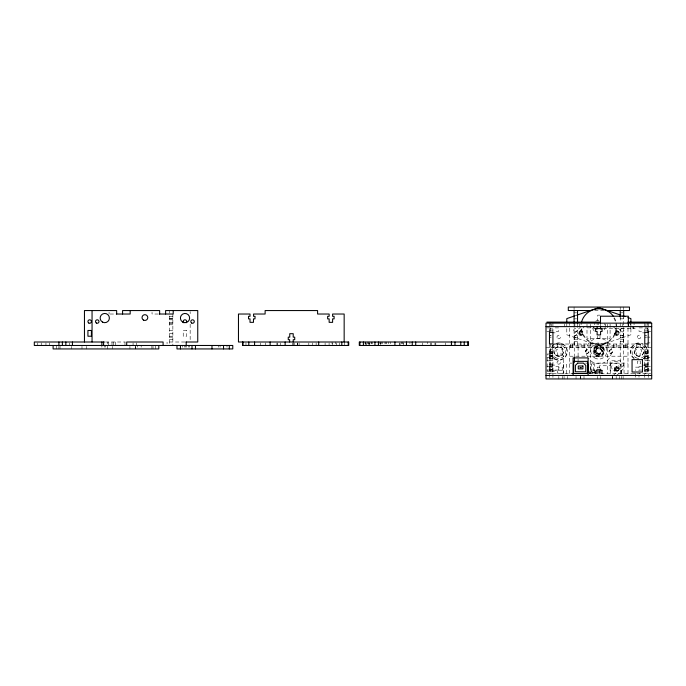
<?xml version="1.0" encoding="UTF-8"?>
<svg xmlns="http://www.w3.org/2000/svg" width="686" height="686" viewBox="0 0 686 686"><rect width="100%" height="100%" fill="white"/><g stroke="black" fill="none" stroke-linecap="round" stroke-linejoin="round"><path stroke-width="0.51" stroke-dasharray="3.43 2.57" d="M550.352 349.294L550.352 353.779M647.344 353.779L647.344 349.294M594.23 348.557L598.689 345.795L630.906 334.785L630.906 323.663M603.474 346.953L603.406 353.676L598.852 356.308L594.29 353.676L594.23 346.953M580.948 326.613L574.422 333.139L574.422 356.926M574.422 336.603L584.412 326.613M613.293 375.474L623.282 365.484M616.757 375.474L623.282 368.948L623.282 333.139L617.477 327.333M595.225 349.851L594.762 349.851M602.951 350.838L603.045 350.52M594.659 310.526L604.152 310.526M574.071 312.833L576.669 312.833M620.221 312.833L622.819 312.833M110.103 314.025L115.299 314.025M158.303 314.025L152.035 314.025L152.035 312.293M600.01 315.148L597.695 315.148L597.695 320.345M574.071 315.38L576.669 315.38M169.399 316.332L172.863 316.332M169.399 318.295L172.863 318.295M169.399 318.879L172.863 318.879M574.071 318.844L576.669 318.844M620.221 318.844L623.685 318.844M169.399 319.805L172.863 319.805M169.399 322.343L172.863 322.343M169.399 323.269L172.863 323.269M169.399 324.77L172.863 324.77M546.888 327.882L552.667 327.882M555.206 327.882L558.67 327.882L558.67 331.347L555.206 331.347L555.206 332.847L552.667 332.847M587.302 327.857L594.573 327.857M642.49 327.882L639.026 327.882L639.026 331.347L642.49 331.347L642.49 332.847L645.037 332.847M645.037 327.882L650.808 327.882M603.217 328.577L635.21 328.577M549.469 328.92L552.933 328.92M644.771 328.92L648.236 328.92M169.399 330.455L172.863 330.455M549.469 330.884L552.933 330.884M644.771 330.884L648.236 330.884M546.888 331.347L550.352 331.347M647.344 331.347L650.808 331.347M169.399 333.688L172.863 333.688M574.071 335.711L577.535 335.711M620.221 335.711L623.685 335.711M549.469 335.848L551.201 335.848A1.672 1.672 0 0 1 550.361 335.565M644.771 335.848L646.504 335.848A1.732 1.732 0 0 1 645.637 335.617M169.399 336.226L172.863 336.226M169.399 337.152L172.863 337.152M647.344 337.118L649.942 337.118M574.071 337.255L577.535 337.255M620.221 337.255L623.685 337.255M549.469 337.349L551.201 337.349M644.771 337.349L646.504 337.349M574.071 339.176L577.535 339.176M620.221 339.176L623.685 339.176M169.399 339.699L172.863 339.699M574.071 341.714L577.535 341.714M620.221 341.714L623.685 341.714M105.464 342.005L125.212 342.005M184.911 342.005L167.058 342.005L167.058 343.737M647.344 342.897L649.942 342.897M553.473 344.029L643.159 344.029M569.697 345.795L627.999 345.795M569.697 346.953L627.999 346.953M546.005 347.493L651.7 347.493M549.469 349.8L552.933 349.8M644.771 349.8L648.236 349.8M549.469 351.764L552.933 351.764M644.771 351.764L648.236 351.764M595.268 352.27L594.796 351.969L595.337 352.141M549.469 352.347L552.933 352.347M644.771 352.347L648.236 352.347M549.469 353.264L552.933 353.264M644.771 353.264L648.236 353.264M549.469 354.036L547.154 354.036L547.154 371.366L549.469 371.366M549.469 355.194L563.326 355.194L563.326 370.208L549.469 370.208M549.469 355.811L552.933 355.811M644.771 355.811L648.236 355.811M569.697 356.197L627.999 356.197M549.469 356.737L552.933 356.737M644.771 356.737L648.236 356.737M546.888 357.346L550.352 357.346M647.344 357.346L649.942 357.346M549.469 358.238L552.933 358.238M644.771 358.238L648.236 358.238M549.469 358.958L552.933 358.958M644.771 358.958L648.236 358.958M549.469 360.459L552.933 360.459M644.771 360.459L648.236 360.459M546.888 360.819L550.352 360.819M647.344 360.819L649.942 360.819M569.697 363.126L571.815 363.126M585.467 363.091L627.999 363.126M549.469 363.923L552.933 363.923M644.771 363.923L648.236 363.923M549.469 364.729L552.933 364.729M644.771 364.729L648.236 364.729M642.49 365.089L645.037 365.089L645.037 366.59L650.808 366.59M549.469 365.424L552.933 365.424M644.771 365.424L648.236 365.424M549.469 366.23L552.933 366.23M644.771 366.23L648.236 366.23M546.888 366.59L552.667 366.59L552.667 365.089L555.206 365.089L555.206 366.59L558.67 366.59L558.67 370.054L555.206 370.054L555.206 371.555L552.667 371.555L552.667 370.054L546.888 370.054M641.624 366.59L639.026 366.59L638.992 370.62M549.469 367.156L552.933 367.156M638.992 367.156L635.528 367.156L635.528 370.62M644.771 367.156L648.236 367.156M549.469 369.694L552.933 369.694M644.771 369.694L648.236 369.694M639.026 370.054L641.624 370.054M650.808 370.054L645.037 370.054L645.037 371.555M549.469 370.62L552.933 370.62M602.257 370.62L600.756 370.62L600.756 367.156L597.292 367.156L597.292 370.62L595.791 370.62L595.791 373.167L597.172 373.167M644.771 370.62L648.236 370.62M549.469 371.203L552.933 371.203M589.034 371.203L595.962 371.203L595.962 373.51M644.771 371.203L648.236 371.203M595.388 372.352L589.265 372.352L589.265 373.51M549.469 373.167L552.933 373.167M558.704 373.167L557.324 373.167L557.324 370.62L558.824 370.62L558.824 367.156L562.288 367.156L562.288 370.62L563.789 370.62L563.789 373.167L562.288 373.167L562.288 375.474M600.756 373.167L602.257 373.167M634.027 373.167L635.416 373.167L635.416 375.474M638.992 373.167L640.492 373.167M644.771 373.167L648.236 373.167M546.888 373.518L572.656 373.51M588.725 373.518L650.808 373.518M602.943 351.798L602.257 351.566L602.925 351.241C601.691 350.769 603.757 351.944 602.257 351.901M594.882 351.155L595.337 351.532L594.762 351.078L595.337 351.078M613.293 326.613L623.282 336.603M603.474 348.557L599.007 345.795L566.79 334.785L566.79 327.711M648.236 323.14L648.236 332.384M648.236 344.029L648.236 378.938M647.344 322.103L647.344 331.115M647.344 343.96L647.344 373.518M645.92 324.006L645.92 326.613M644.771 323.14L644.771 332.384M644.771 344.029L644.771 378.938M640.149 344.029L640.149 349.8L641.65 349.8L641.65 352.347L640.149 352.347L640.149 355.811L636.685 355.811L636.685 352.347L635.185 352.347L635.185 349.8L636.685 349.8L636.685 344.029M638.992 375.474L638.992 377.206M635.528 375.474L635.528 377.206M634.053 323.14L634.053 324.872M633.881 326.613L633.881 328.577M633.358 326.613L633.358 328.577M632.2 326.613L632.2 328.577M630.76 326.613L630.76 328.577M630.588 323.14L630.588 324.872M628.599 324.006L628.599 326.613M628.333 324.006L628.333 326.613M627.999 322.103L627.999 373.518M627.15 344.029L627.15 347.493M625.135 344.029L625.135 347.493M624.037 373.51L624.037 364.266L621.147 364.266L621.147 373.51M623.685 307.062L623.685 309.66M623.685 315.38L623.685 347.493M623.12 376.34L623.12 378.938M622.819 324.006L622.819 326.613M621.722 373.51L621.722 368.313L614.793 368.313L614.793 373.51M621.662 376.34L621.662 378.938M620.564 373.51L620.564 360.802L610.171 360.802L610.171 373.51M620.221 307.062L620.221 309.66M620.221 316.76L620.221 363.091M619.63 376.34L619.63 378.938M616.757 344.029L616.757 347.493M616.191 376.34L616.191 378.938M613.576 344.029L613.576 347.493M612.701 376.34L612.701 378.938M612.306 376.34L612.306 378.938M610.746 373.51L610.746 365.767L599.427 365.767L599.375 375.474M610.094 324.126L610.094 338.292L586.993 338.292L586.993 322.103M607.367 324.246L607.367 373.518M605.489 324.006L605.489 326.613M602.317 373.544L602.317 369.694L595.388 369.694L595.388 373.544M601.759 369.694L601.759 375.474M600.893 369.694L600.893 375.474M600.756 376.34L600.756 378.938M600.584 323.14L600.499 326.613M600.01 336.149L600.01 338.249M600.018 369.694L600.018 375.474M599.161 369.694L599.161 375.474M598.243 323.14L598.243 324.872M598.209 369.694L598.209 375.474M597.695 336.174L597.695 338.249M597.643 369.694L597.643 375.474M597.292 376.34L597.292 378.938M597.12 323.14L597.12 324.872M596.477 369.694L596.477 375.474M595.337 351.747L594.762 351.669M594.779 323.14L594.779 324.872M594.805 372.352L594.805 373.51M594.402 372.352L594.402 364.266L593.596 364.266L593.596 372.352M594.23 371.203L594.23 370.046L590.766 370.046L590.766 371.203M593.622 326.613L593.622 328.577M593.193 372.352L593.193 373.51M592.61 372.352L592.61 373.51M592.035 372.352L592.035 373.51M591.632 372.352L591.632 364.266L590.826 364.266L590.826 372.352M590.414 372.352L590.414 373.51M590.337 324.246L590.337 373.518M589.84 372.352L589.84 373.51M584.12 344.029L584.12 347.493M584 376.34L584 378.938M581.119 344.029L581.119 347.493M581.188 368.708L580.948 367.396L580.699 368.708M580.656 376.34L580.656 378.938M580.51 376.34L580.51 378.938M579.241 324.006L579.241 326.613M578.092 346.919L578.092 362.079M577.535 324.041L577.535 347.493M576.034 376.34L576.034 378.938M574.877 324.006L574.877 326.613M574.071 307.062L574.071 309.66M574.071 324.041L574.071 347.493M572.664 344.029L572.664 347.493M570.606 344.029L570.606 347.493M569.697 322.103L569.697 373.518M567.554 376.34L567.554 378.938M566.79 323.663L566.79 326.699M566.619 373.51L566.619 364.266L563.729 364.266L563.729 373.51M564.484 324.006L564.484 326.613M564.072 376.34L564.072 378.938M562.288 376.34L562.288 378.938M561.114 344.029L561.114 349.809L562.614 349.809L562.52 352.347L561.019 352.347L561.019 355.811L557.555 355.811L557.555 352.347L556.054 352.347L556.054 349.8L557.555 349.8L557.555 347.493M558.824 376.34L558.824 378.938M557.649 344.029L557.649 347.493M552.933 323.14L552.933 332.384M552.933 344.029L552.933 378.938M551.776 324.006L551.776 326.613M550.352 322.103L550.352 331.115M550.352 343.96L550.352 373.518M549.469 323.14L549.469 331.424M549.469 344.029L549.469 378.938M445.403 342.871L445.403 345.47M435.799 342.871L435.799 345.47M434.984 342.871L434.984 345.47M431.331 342.871L431.331 345.47M430.516 342.871L430.516 345.47M427.55 342.005L427.55 343.737M422.302 342.871L422.302 345.47M409.945 342.005L409.945 343.737M403.582 342.871L403.582 345.47M403.008 342.005L403.008 343.737M402.142 342.005L402.142 343.737M401.507 342.005L401.507 343.737M400.067 342.871L400.067 345.47M399.252 342.871L399.252 345.47M390.728 342.005L390.728 343.737M388.422 342.005L388.422 343.737M386.458 342.005L386.458 343.737M385.884 342.005L385.884 343.737M384.957 342.005L384.957 343.737M382.411 342.005L382.411 343.737M381.493 342.005L381.493 343.737M380.481 342.871L380.481 345.47M380.155 342.005L380.155 343.737M379.984 342.005L379.984 343.737M372.627 342.005L372.627 343.737M371.701 342.005L371.701 343.737M371.066 342.005L371.066 343.737M369.677 342.871L369.677 345.47M369.162 342.005L369.162 343.737M368.871 342.871L368.931 345.47M368.236 342.005L368.245 343.737M367.602 342.005L367.602 343.737M366.273 342.871L366.333 345.47M365.698 342.005L365.698 343.737M365.466 342.871L365.518 345.47M365.063 342.005L365.063 343.737M344.741 342.005L344.741 345.47M339.484 342.871L339.484 345.47M336.655 342.871L336.655 345.47M335.497 342.005L335.497 343.737M332.607 342.871L332.607 345.47M332.033 342.005L332.033 343.737M329.091 342.871L329.091 345.47M325.104 342.871L325.104 345.47M316.135 342.871L316.135 345.47M312.696 342.871L312.696 345.47M308.811 342.871L308.811 345.47M299.113 342.871L299.113 345.47M297.613 342.871L297.613 345.47M297.261 342.871L297.261 345.47M294.148 342.871L294.148 345.47M293.797 342.871L293.797 345.47M292.648 342.871L292.648 345.47M280.505 342.871L280.505 345.47M277.161 342.871L277.161 345.47M277.015 342.871L277.015 345.47M265.611 342.871L265.611 345.47M260.577 342.871L260.577 345.47M245.974 342.871L245.974 345.47M227.006 345.47L227.006 347.202M220.069 345.47L220.069 347.202M218.568 345.47L218.568 347.202M190.159 311.607L190.159 313.708M190.159 324.186L190.159 339.913M189.688 345.47L189.688 347.202M188.77 345.47L188.77 347.202M186.223 345.47L186.223 347.202M185.297 345.47L185.297 347.202M184.723 345.47L184.723 347.202M182.759 345.47L182.759 347.202M172.863 314.025L172.863 345.47M169.399 310.561L169.399 313.159M169.399 315.946L169.399 345.47M155.345 345.47L155.345 348.934M153.029 346.336L153.029 348.934M151.88 345.47L151.88 348.934M141.162 345.47L141.162 347.202M137.697 345.47L137.697 347.202M136.531 342.871L136.531 345.47M135.708 346.336L135.708 348.934M135.442 346.336L135.442 348.934M133.067 342.871L133.067 345.47M129.928 346.336L129.928 348.934M124.981 342.005L124.981 345.47M115.454 342.005L115.454 345.47M113.43 342.005L113.43 345.47M112.598 346.336L112.598 348.934M111.99 342.005L111.99 345.47M109.065 312.293L109.065 314.025M108.517 342.005L108.517 345.47M107.599 345.47L107.599 348.934M107.565 342.005L107.565 343.737M105.352 345.47L105.352 347.202M104.229 345.47L104.229 347.202M101.888 345.47L101.888 347.202M86.35 346.336L86.35 348.934M81.986 346.336L81.986 348.934M71.593 346.336L71.593 348.934M69.415 342.871L69.415 345.47M60.042 345.47L60.042 348.934M58.885 346.336L58.885 348.934M56.578 345.47L56.578 348.934M49.409 342.871L49.409 345.47M45.945 342.871L45.945 345.47M41.229 342.871L41.229 345.47M37.764 342.871L37.764 345.47M587.842 357.397A12.708 12.708 0 0 1 598.578 338.335A12.708 12.708 0 0 1 610.12 356.909A12.708 12.708 0 0 1 588.279 358.101M639.841 361.007A1.732 1.732 0 0 1 640.304 363.623A1.732 1.732 0 0 1 637.646 363.623A1.732 1.732 0 0 1 638.109 361.007M645.106 345.41A8.661 8.661 0 0 1 643.305 359.035M634.01 358.632A8.661 8.661 0 0 1 631.669 346.876A8.661 8.661 0 0 1 643.305 344.029M644.814 345.693A8.258 8.258 0 0 1 643.108 358.684M634.241 358.298A8.258 8.258 0 0 1 632.012 347.099A8.258 8.258 0 0 1 643.108 344.381M610.171 365.424A5.359 5.359 0 0 1 620.564 365.424M616.157 327.599A17.33 17.33 0 0 1 598.398 344.02A17.33 17.33 0 0 1 581.522 326.699M613.859 318.038A17.33 17.33 0 0 1 616.182 326.699M605.206 326.699A6.354 6.354 0 0 1 604.349 329.88M594.359 331.192A6.354 6.354 0 0 1 592.498 326.699M595.671 321.194A6.354 6.354 0 0 1 600.499 320.559M604.349 323.526A6.354 6.354 0 0 1 604.983 325.053M614.356 317.747A17.905 17.905 0 0 1 603.483 343.995A17.905 17.905 0 0 1 580.948 326.699M581.042 324.83A17.905 17.905 0 0 1 581.557 322.068M594.753 350.778L595.337 350.795L594.813 350.778M595.337 350.349L594.891 350.152L595.277 350.349M602.48 350.906L602.634 350.495L602.48 350.906M579.276 332.684C581.634 340.213 585.081 327.351 579.276 332.684M579.43 332.89L579.43 333.379L580.699 333.379L580.948 334.682L581.188 333.379L582.491 333.139L581.188 332.89L580.948 331.587L580.699 332.89L579.43 332.89M615.085 332.684C617.443 340.213 620.89 327.351 615.085 332.684M615.239 332.89L615.239 333.379L616.517 333.379L616.757 334.682L616.997 333.379L618.3 333.139L616.997 332.89L616.757 331.587L616.517 332.89L615.239 332.89M615.085 368.502C617.443 376.022 620.89 363.16 615.085 368.502M615.239 368.708L615.239 369.188L616.517 369.188L616.757 370.491L616.997 369.188L618.3 368.948L616.997 368.708L616.757 367.396L616.517 368.708L615.239 368.708M580.082 367.447L579.721 367.722A1.732 1.732 0 0 1 581.394 367.276L580.082 367.447M186.695 330.455L183.231 330.455L183.231 336.226L186.695 336.226L186.695 330.455M550.335 369.462A1.732 1.732 0 0 0 552.933 367.962A1.732 1.732 0 0 0 550.335 366.461A1.732 1.732 0 0 0 550.335 369.462M645.637 369.462A1.732 1.732 0 0 0 648.236 367.962A1.732 1.732 0 0 0 645.637 366.461A1.732 1.732 0 0 0 645.637 369.462M579.79 335.137A2.307 2.307 0 0 0 583.254 333.139A2.307 2.307 0 0 0 579.79 331.132A2.307 2.307 0 0 0 579.79 335.137M615.599 335.137A2.307 2.307 0 0 0 619.064 333.139A2.307 2.307 0 0 0 615.599 331.132A2.307 2.307 0 0 0 615.599 335.137M615.642 370.877A2.23 2.23 0 0 0 618.986 368.948A2.23 2.23 0 0 0 615.642 367.01A2.23 2.23 0 0 0 615.642 370.877M597.403 353.539A2.89 2.89 0 0 0 601.742 351.043A2.89 2.89 0 0 0 597.403 348.539A2.89 2.89 0 0 0 597.403 353.539M596.537 355.039A4.622 4.622 0 0 0 603.474 351.043A4.622 4.622 0 0 0 596.537 347.039A4.622 4.622 0 0 0 596.537 355.039M597.266 353.796A3.173 3.173 0 0 0 602.025 351.043A3.173 3.173 0 0 0 597.266 348.291A3.173 3.173 0 0 0 597.266 353.796M595.962 356.043A5.78 5.78 0 0 0 604.623 351.043A5.78 5.78 0 0 0 595.962 346.036A5.78 5.78 0 0 0 595.962 356.043M615.891 370.449A1.732 1.732 0 0 0 618.489 368.948A1.732 1.732 0 0 0 615.891 367.447A1.732 1.732 0 0 0 615.891 370.449M615.891 334.639A1.732 1.732 0 0 0 618.489 333.139A1.732 1.732 0 0 0 615.891 331.638A1.732 1.732 0 0 0 615.891 334.639M580.082 334.639A1.732 1.732 0 0 0 582.68 333.139A1.732 1.732 0 0 0 580.082 331.638A1.732 1.732 0 0 0 580.082 334.639M596.254 355.545A5.196 5.196 0 0 0 604.049 351.043A5.196 5.196 0 0 0 596.254 346.541A5.196 5.196 0 0 0 596.254 355.545M597.695 353.041A2.307 2.307 0 0 0 601.159 351.043A2.307 2.307 0 0 0 597.695 349.037A2.307 2.307 0 0 0 597.695 353.041M594.419 357.809A8.086 8.086 0 0 0 606.921 351.498A8.086 8.086 0 0 0 595.208 343.823A8.086 8.086 0 0 0 594.419 357.809M557.855 338.592A1.732 1.732 0 0 0 560.453 337.092A1.732 1.732 0 0 0 557.855 335.591A1.732 1.732 0 0 0 557.855 338.592M557.889 363.957A1.672 1.672 0 0 0 560.402 362.508A1.672 1.672 0 0 0 557.889 361.059A1.672 1.672 0 0 0 557.889 363.957M556.295 355.734A4.853 4.853 0 0 0 563.575 351.532A4.853 4.853 0 0 0 556.295 347.33A4.853 4.853 0 0 0 556.295 355.734M638.109 338.592A1.732 1.732 0 0 0 640.707 337.092A1.732 1.732 0 0 0 638.109 335.591A1.732 1.732 0 0 0 638.109 338.592M636.548 355.734A4.853 4.853 0 0 0 643.828 351.532A4.853 4.853 0 0 0 636.548 347.33A4.853 4.853 0 0 0 636.548 355.734M621.362 331.69A1.732 1.732 0 0 0 623.96 330.189A1.732 1.732 0 0 0 621.362 328.688A1.732 1.732 0 0 0 621.362 331.69M574.611 331.69A1.732 1.732 0 0 0 577.209 330.189A1.732 1.732 0 0 0 574.611 328.688A1.732 1.732 0 0 0 574.611 331.69M636.668 355.537A4.622 4.622 0 0 0 643.597 351.532A4.622 4.622 0 0 0 636.668 347.528A4.622 4.622 0 0 0 636.668 355.537M554.391 359.035A8.661 8.661 0 0 0 567.391 351.532A8.661 8.661 0 0 0 554.391 344.029A8.661 8.661 0 0 0 554.391 359.035M554.597 358.684A8.258 8.258 0 0 0 566.988 351.532A8.258 8.258 0 0 0 554.597 344.381A8.258 8.258 0 0 0 554.597 358.684M555.257 357.535A6.929 6.929 0 0 0 565.658 351.532A6.929 6.929 0 0 0 555.257 345.53A6.929 6.929 0 0 0 555.257 357.535M556.415 355.537A4.622 4.622 0 0 0 563.343 351.532A4.622 4.622 0 0 0 556.415 347.528A4.622 4.622 0 0 0 556.415 355.537M635.51 357.535A6.929 6.929 0 0 0 645.912 351.532A6.929 6.929 0 0 0 635.51 345.53A6.929 6.929 0 0 0 635.51 357.535M586.161 353.076A1.732 1.732 0 0 0 588.76 351.575A1.732 1.732 0 0 0 586.161 350.074A1.732 1.732 0 0 0 586.161 353.076M609.811 353.076A1.732 1.732 0 0 0 612.409 351.575A1.732 1.732 0 0 0 609.811 350.074A1.732 1.732 0 0 0 609.811 353.076M613.49 370.406A3.756 3.756 0 0 0 619.124 367.156A3.756 3.756 0 0 0 613.49 363.906A3.756 3.756 0 0 0 613.49 370.406M614.793 368.159A1.158 1.158 0 0 0 616.525 367.156A1.158 1.158 0 0 0 614.793 366.153A1.158 1.158 0 0 0 614.793 368.159M550.335 356.506A1.732 1.732 0 0 0 552.933 355.005A1.732 1.732 0 0 0 550.335 353.504A1.732 1.732 0 0 0 550.335 356.506M645.637 356.506A1.732 1.732 0 0 0 648.236 355.005A1.732 1.732 0 0 0 645.637 353.504A1.732 1.732 0 0 0 645.637 356.506M597.12 354.045A3.464 3.464 0 0 0 602.317 351.043A3.464 3.464 0 0 0 597.12 348.042A3.464 3.464 0 0 0 597.12 354.045M610.111 353.033A1.732 1.732 0 0 0 612.709 351.532A1.732 1.732 0 0 0 610.111 350.031A1.732 1.732 0 0 0 610.111 353.033M586.461 353.033A1.732 1.732 0 0 0 589.068 351.532A1.732 1.732 0 0 0 586.461 350.031A1.732 1.732 0 0 0 586.461 353.033M597.352 353.642A3.001 3.001 0 0 0 601.854 351.043A3.001 3.001 0 0 0 597.352 348.437A3.001 3.001 0 0 0 597.352 353.642"/><path stroke-width="1.03" d="M574.808 315.869L566.79 318.613L566.79 322.66M576.815 315.183L598.852 307.637L620.89 315.183M591.495 310.526L568.3 310.526L568.3 307.062L629.465 307.062L629.465 310.526L606.261 310.526M116.346 314.025L130.169 314.025L130.169 310.561M159.349 314.025L173.206 314.025L173.206 310.561M546.888 322.103L600.447 322.103M627.999 322.103L650.808 322.103M546.005 326.613L651.7 326.613M594.685 328.577L602.154 328.577M104.409 342.005L34.3 342.005L34.3 345.47L232.777 345.47L232.777 348.934L176.979 348.934L176.979 345.47M185.957 342.005L197.748 342.005L197.748 310.561L165.609 310.561L165.609 314.025M586.95 372.352L587.533 372.352M572.201 373.51L587.533 373.51L587.533 361.376L573.668 361.376L573.668 373.51M546.005 375.474L651.7 375.474M622.897 315.869L624.895 316.555M627.904 317.584L630.906 318.613L630.906 322.66M628.333 323.492L628.333 316.212L600.499 316.212L600.499 323.492M623.685 310.526L623.685 316.941M620.221 310.526L620.221 316.941M600.584 326.613L600.584 328.92L602.085 328.92L602.085 331.458L600.584 331.458L600.584 334.922L597.12 334.922L597.12 331.458L595.62 331.458L595.62 328.92L597.12 328.92L597.12 326.613M588.108 375.474L588.108 357.912L573.093 357.912L573.093 375.474M588.048 364.266L588.048 372.352M577.535 310.526L577.535 323.2M574.422 357.363L574.422 362.268M574.071 310.526L574.071 323.2M467.698 342.005L467.698 345.47M464.233 342.005L464.233 345.47M460.769 342.005L460.769 345.47M454.99 342.005L454.99 345.47M451.525 342.005L451.525 345.47M451.405 342.005L451.405 345.47M415.716 342.005L415.716 345.47M412.252 342.005L412.252 345.47M406.472 342.005L406.472 345.47M394.922 342.005L394.922 345.47M378.406 342.005L378.406 345.47M374.942 342.005L374.942 345.47M363.391 342.005L363.391 345.47M359.918 342.005L359.918 345.47M348.205 342.005L348.205 345.47M344.158 342.005L344.158 314.025L332.607 314.025L332.607 316.332L334.108 316.332L334.108 318.879L332.607 318.879L332.607 322.343L329.143 322.343L329.143 318.879L327.642 318.879L327.642 316.332L329.143 316.332L329.143 314.025L317.592 314.025L317.592 310.561L265.122 310.561L265.122 314.025L253.571 314.025L253.571 316.34L255.072 316.34L254.978 318.879L253.477 318.879L253.477 322.343L250.013 322.343L250.013 318.879L248.512 318.879L248.512 316.332L250.013 316.332L250.013 314.025L238.462 314.025L238.462 342.005L348.728 342.005L348.728 345.47L242.51 345.47L242.51 342.005M341.8 342.005L341.8 345.47M318.698 342.005L318.698 345.47M293.214 342.005L293.214 339.699L294.723 339.699L294.723 337.152L293.214 337.152L293.214 333.688L289.749 333.688L289.749 337.152L288.249 337.152L288.249 339.699L289.638 339.699L289.638 342.005M285.136 342.005L285.136 345.47M270.121 342.005L270.121 345.47M254.583 342.005L254.583 345.47M248.804 342.005L248.804 345.47M243.033 342.005L243.033 345.47M229.313 345.47L229.313 348.934M223.533 345.47L223.533 348.934M211.983 345.47L211.983 348.934M195.467 345.47L195.467 348.934M192.003 345.47L192.003 348.934M186.198 342.005L186.198 345.47M180.452 345.47L180.452 348.934M163.096 345.47L163.096 342.005L126.704 342.005L126.704 345.47M159.632 314.025L159.632 310.561L122.58 310.561L122.58 314.025M158.809 345.47L158.809 348.934L53.105 348.934L53.105 345.47M116.654 314.025L116.654 310.561L84.455 310.561L84.455 342.005M103.603 342.005L103.603 345.47M101.88 342.005L101.88 345.47M92.053 310.561L92.053 342.005M72.424 342.005L72.424 345.47M65.839 342.005L65.839 345.47M62.375 342.005L62.375 345.47M58.902 342.005L58.902 345.47M183.737 322.754A1.732 1.732 0 0 1 183.737 320.311A1.732 1.732 0 0 1 186.189 320.311A1.732 1.732 0 0 1 186.189 322.754M581.557 322.068A17.905 17.905 0 0 1 613.335 316.177M577.715 363.117L575.4 365.424L575.4 371.778L585.801 371.778L585.801 365.424L583.486 363.117L577.715 363.117M651.7 323.14L546.005 323.14L546.005 378.938L651.7 378.938L651.7 323.14M91.392 330.455L87.928 330.455L87.928 336.226L91.392 336.226L91.392 330.455M552.933 332.384L549.469 332.384L549.469 343.935L552.933 343.935L552.933 332.384M648.236 332.384L644.771 332.384L644.771 343.935L648.236 343.935L648.236 332.384M468.504 342.005L359.284 342.005L359.284 345.47L468.504 345.47L468.504 342.005M642.456 359.644L632.063 359.644L632.063 372.009L642.456 372.009L642.456 359.644M582.911 365.998L578.289 365.998L578.289 368.888L582.911 368.888L582.911 365.998M88.794 323.037A1.732 1.732 0 0 0 91.392 321.537A1.732 1.732 0 0 0 88.794 320.036A1.732 1.732 0 0 0 88.794 323.037M96.383 323.037A1.732 1.732 0 0 0 98.981 321.537A1.732 1.732 0 0 0 96.383 320.036A1.732 1.732 0 0 0 96.383 323.037M191.686 323.037A1.732 1.732 0 0 0 194.284 321.537A1.732 1.732 0 0 0 191.686 320.036A1.732 1.732 0 0 0 191.686 323.037M182.716 322.068A4.622 4.622 0 0 0 189.645 318.064A4.622 4.622 0 0 0 182.716 314.059A4.622 4.622 0 0 0 182.716 322.068M102.463 322.068A4.622 4.622 0 0 0 109.391 318.064A4.622 4.622 0 0 0 102.463 314.059A4.622 4.622 0 0 0 102.463 322.068M143.46 320.07A2.89 2.89 0 0 0 147.79 317.575A2.89 2.89 0 0 0 143.46 315.071A2.89 2.89 0 0 0 143.46 320.07"/></g></svg>
